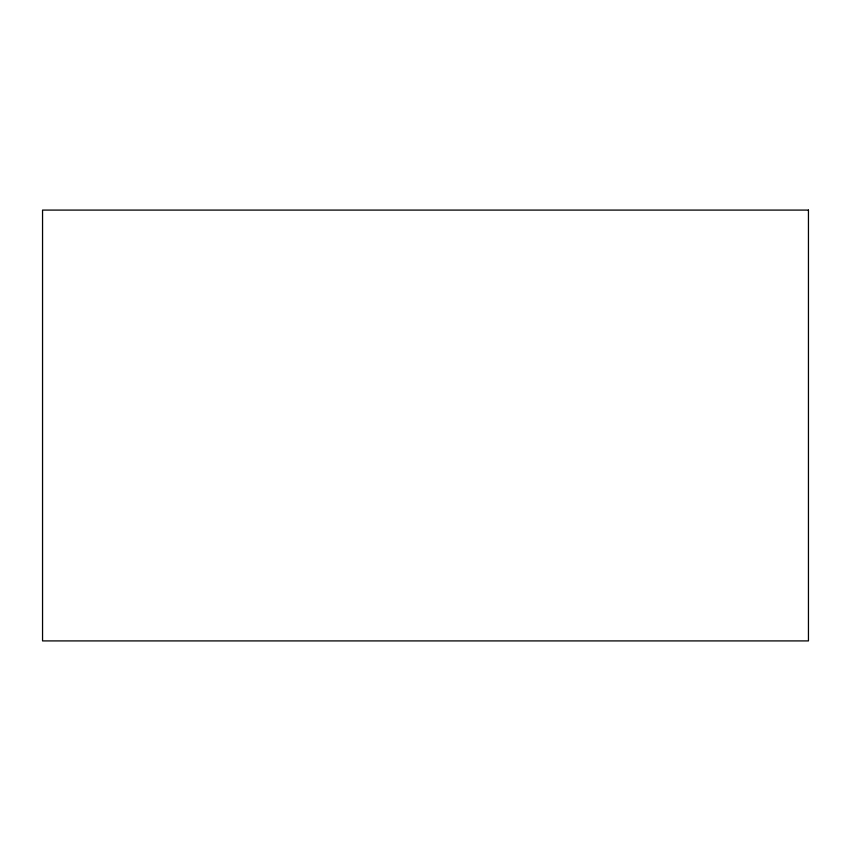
<?xml version="1.0" encoding="UTF-8"?>
<svg xmlns="http://www.w3.org/2000/svg" width="851" height="851" viewBox="0 0 851 851"><rect width="100%" height="100%" fill="white"/><g stroke="black" fill="none" stroke-linecap="round" stroke-linejoin="round"><path stroke-width="1.28" d="M808.45 210.091L42.55 210.091L42.55 640.909L808.45 640.909L808.45 210.091"/></g></svg>
